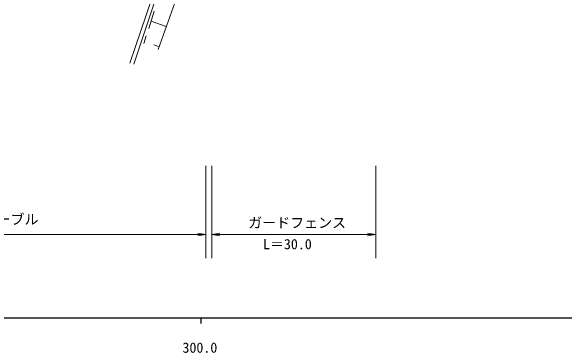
# Model space of a CAD drawing. Units: millimetres, scale not verified. Extents: x 40000 to 680000, y 20000 to 380000.
# Drawn here: x 334062 to 433152, y 198715 to 259908 of the extents above; entities that cross this region are included whole.
import ezdxf
from ezdxf.enums import TextEntityAlignment as Align

# ---------------------------------------------------------------- set-up
doc = ezdxf.new("R2010")
doc.units = ezdxf.units.MM
doc.header["$LTSCALE"] = 1000
for name, color, linetype, lineweight in [('M-BGD', 7, 'Continuous', 13), ('M-STR-STR3', 7, 'Continuous', 13), ('M-TTL-BAND', 7, 'Continuous', 25)]:
    doc.layers.add(name, color=color, linetype=linetype, lineweight=lineweight)
doc.styles.add('ＭＳ ゴシック', font='')
doc.styles.get('ＭＳ ゴシック').set_extended_font_data('MS Gothic')

# ---------------------------------------------------------------- blocks, each defined once
blk = doc.blocks.new('open_arrow')
at = {"color": 0, "linetype": 'Continuous', "lineweight": -2}
blk.add_lwpolyline([(7.5, 1.25), (0, 0), (7.5, -1.25)], dxfattribs=at)

msp = doc.modelspace()

# ---------------------------------------------------------------- linework, layer by layer
at = {"layer": 'M-BGD'}
for p, q in [((369347, 292566), (355338, 250581)), ((370034, 292394), (356023, 250405)), ((371856, 285202), (360355, 253008)), ((359681, 259864), (358687, 256814)), ((359103, 258091), (361823, 257119)), ((358250, 255476), (357797, 254085)), ((359631, 253848), (360539, 253524))]:
    msp.add_line(p, q, dxfattribs=at)
at = {"layer": 'M-STR-STR3'}
for p, q in [((368913, 215683), (368913, 232187)), ((369950, 215683), (369950, 232187)), ((399299, 215683), (399299, 232187)), ((368913, 219898), (282770, 219898)), ((399299, 219898), (369950, 219898))]:
    msp.add_line(p, q, dxfattribs=at)
at = {"layer": 'M-TTL-BAND'}
for p, q in [((40000, 205000), (579000, 205000)), ((368000, 205000), (368000, 204000))]:
    msp.add_line(p, q, dxfattribs=at)

# ---------------------------------------------------------------- block references
at = {"layer": 'M-STR-STR3', "xscale": 193, "yscale": 193, "rotation": 180}
for p in [(368913, 219898), (399299, 219898)]:
    msp.add_blockref('open_arrow', p, dxfattribs=at)
at = {"layer": 'M-STR-STR3', "xscale": 193, "yscale": 193}
msp.add_blockref('open_arrow', (369950, 219898), dxfattribs=at)

# ---------------------------------------------------------------- texts
at = {"layer": 'M-STR-STR3', "style": 'ＭＳ ゴシック'}
for s, p in [('ガードケーブル', (321458, 221168)), ('ガードフェンス', (376490, 220554)), ('L＝30.0', (379131, 216726))]:
    msp.add_text(s, height=1833, dxfattribs=at).set_placement(p, align=Align.BOTTOM_LEFT)
at = {"layer": 'M-TTL-BAND', "style": 'ＭＳ ゴシック'}
msp.add_text('300.0', height=1833, dxfattribs=at).set_placement((367844, 198195), align=Align.BOTTOM_CENTER)

doc.saveas('drawing.dxf')
